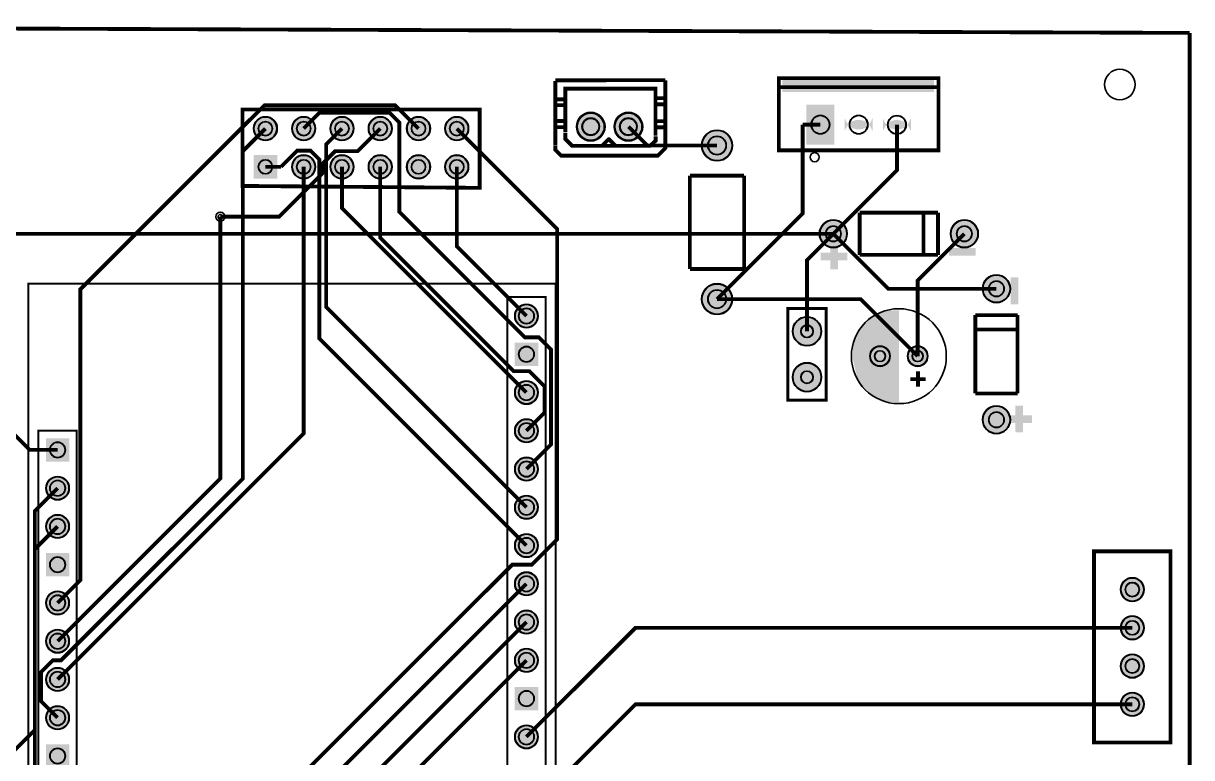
# Model space of a CAD drawing. Header units: millimetres. Extents: x 0 to 138, y 0 to 125.
# Drawn here: x 60.1 to 137.7, y 76.2 to 125 of the extents above; entities that cross this region are included whole.
import ezdxf

# ---------------------------------------------------------------- set-up
doc = ezdxf.new("R2010")
doc.units = ezdxf.units.MM
for name, color, linetype, true_color in [('BoardOutLine', 7, 'Continuous', 0xff00ff), ('BottomLayer', 7, 'Continuous', 0x0000ff), ('BottomSolderMaskLayer', 7, 'Continuous', 0xaa00ff), ('Document', 7, 'Continuous', 0xffffff), ('Hole', 7, 'Continuous', 0x222222), ('Inner1', 7, 'Continuous', 0x999966), ('Inner2', 7, 'Continuous', 0x008000), ('Multi-Layer', 7, 'Continuous', 0xc0c0c0), ('TopSilkLayer', 7, 'Continuous', 0xffcc00), ('TopSolderMaskLayer', 7, 'Continuous', 0x800080)]:
    doc.layers.add(name, color=color, linetype=linetype, true_color=true_color)

msp = doc.modelspace()

# ---------------------------------------------------------------- hatches: boundary and pattern name
at = {"layer": 'BottomSolderMaskLayer'}
for points in [[(112.10345153951948, 119.56758705378468), (113.95425164111975, 119.56758705378468), (113.95425164111975, 116.91678695218445), (112.10345153951948, 116.91678695218445)], [(75.41148082296154, 117.98323596647197, 1), (76.98628397256785, 117.98323596647197, 1)], [(77.9514859029719, 117.98323596647197, 1), (79.5262890525782, 117.98323596647197, 1)], [(80.49149098298203, 117.98323596647197, 1), (82.06629413258834, 117.98323596647197, 1)], [(83.03149606299216, 117.98323596647197, 1), (84.60629921259847, 117.98323596647197, 1)], [(85.5715011430023, 117.98323596647197, 1), (87.1463042926086, 117.98323596647197, 1)], [(88.11150622301243, 117.98323596647197, 1), (89.68630937261874, 117.98323596647197, 1)], [(96.83812547625095, 118.11023622047253, 1), (98.73972567945137, 118.11023622047253, 1)], [(99.33749047498097, 118.11023622047253, 1), (101.23909067818138, 118.11023622047253, 1)], [(116.49436118872242, 118.64987788437122, -0.7853981633974483), (114.64356108712221, 118.64987788437122), (114.64356108712221, 117.83424708387884, -0.7853981633974483), (116.49436118872242, 117.83424708387884)], [(119.03462026924055, 118.63997186455913, -0.7853981633974483), (117.18382016764033, 118.63997186455913), (117.18382016764033, 117.82434106406686, -0.7853981633974483), (119.03462026924055, 117.82434106406686)], [(105.14554229108461, 116.86029972059953, 1), (107.19634239268481, 116.86029972059953, 1)], [(75.41150706968074, 114.65582931165875), (75.41150706968074, 116.23063246126492), (76.98631021928713, 116.23063246126492), (76.98631021928713, 114.65582931165875)], [(77.9514859029719, 115.44323088646183, 1), (79.5262890525782, 115.44323088646183, 1)], [(80.49149098298203, 115.44323088646183, 1), (82.06629413258834, 115.44323088646183, 1)], [(83.03149606299216, 115.44323088646183, 1), (84.60629921259847, 115.44323088646183, 1)], [(85.5715011430023, 115.44323088646183, 1), (87.1463042926086, 115.44323088646183, 1)], [(88.11150622301243, 115.44323088646183, 1), (89.68630937261874, 115.44323088646183, 1)], [(112.96055372110735, 110.99822199644404, 1), (114.81135382270756, 110.99822199644404, 1)], [(121.66057912115824, 110.99822199644404, 1), (123.51137922275845, 110.99822199644404, 1)], [(123.78757937515869, 107.34721869443752, 1), (125.6383794767589, 107.34721869443752, 1)], [(105.14554229108461, 106.66014732029464, 1), (107.19634239268481, 106.66014732029464, 1)], [(92.74180848361704, 105.5372110744222, 1), (94.30060960121926, 105.5372110744222, 1)], [(111.17449834899672, 104.52120904241815, 1), (113.10541021082044, 104.52120904241815, 1)], [(92.74191350643105, 103.77660655321313), (94.30071462403339, 103.77660655321313), (94.30071462403339, 102.21780543561101), (92.74191350643105, 102.21780543561101)], [(116.31088392176778, 102.8702057404115, 1), (117.661684023368, 102.8702057404115, 1)], [(118.8102489204978, 102.8702057404115, 1), (120.16104902209801, 102.8702057404115, 1)], [(111.17449834899672, 101.47320294640599, 1), (113.10541021082044, 101.47320294640599, 1)], [(92.74180848361704, 100.45720091440194, 1), (94.30060960121926, 100.45720091440194, 1)], [(123.78757937515869, 98.64719329438662, 1), (125.6383794767589, 98.64719329438662, 1)], [(92.74180848361704, 97.91719583439169, 1), (94.30060960121926, 97.91719583439169, 1)], [(61.626851276306525, 97.42659385318768), (63.18565239390887, 97.42659385318768), (63.18565239390887, 95.86779273558557), (61.626851276306525, 95.86779273558557)], [(92.74180848361704, 95.37719075438156, 1), (94.30060960121926, 95.37719075438156, 1)], [(61.62674625349251, 94.10718821437649, 1), (63.18554737109474, 94.10718821437649, 1)], [(92.74180848361704, 92.83718567437143, 1), (94.30060960121926, 92.83718567437143, 1)], [(61.62674625349251, 91.56718313436636, 1), (63.18554737109474, 91.56718313436636, 1)], [(92.74180848361704, 90.2971805943613, 1), (94.30060960121926, 90.2971805943613, 1)], [(61.626851276306525, 89.80657861315728), (63.18565239390887, 89.80657861315728), (63.18565239390887, 88.24777749555506), (61.626851276306525, 88.24777749555506)], [(92.74180848361704, 87.75717551435105, 1), (94.30060960121926, 87.75717551435105, 1)], [(132.94259588519168, 87.37617475234958, 1), (134.51739903479796, 87.37617475234958, 1)], [(61.62674625349251, 86.48717297434598, 1), (63.18554737109474, 86.48717297434598, 1)], [(92.74180848361704, 85.21717043434091, 1), (94.30060960121926, 85.21717043434091, 1)], [(132.94259588519168, 84.83616967233945, 1), (134.51739903479796, 84.83616967233945, 1)], [(61.62674625349251, 83.94716789433585, 1), (63.18554737109474, 83.94716789433585, 1)], [(92.74180848361704, 82.67716535433078, 1), (94.30060960121926, 82.67716535433078, 1)], [(132.94259588519168, 82.2961645923292, 1), (134.51739903479796, 82.2961645923292, 1)], [(61.62674625349251, 81.40716281432572, 1), (63.18554737109474, 81.40716281432572, 1)], [(92.74191350643105, 80.91656083312171), (94.30071462403339, 80.91656083312171), (94.30071462403339, 79.35775971551948), (92.74191350643105, 79.35775971551948)], [(132.94259588519168, 79.75615951231907, 1), (134.51739903479796, 79.75615951231907, 1)], [(61.62674625349251, 78.86715773431547, 1), (63.18554737109474, 78.86715773431547, 1)], [(92.74180848361704, 77.5971551943104, 1), (94.30060960121926, 77.5971551943104, 1)], [(61.626851276306525, 77.1065532131064), (63.18565239390887, 77.1065532131064), (63.18565239390887, 75.54775209550428), (61.626851276306525, 75.54775209550428)]]:
    msp.add_hatch(color=256, dxfattribs=at).paths.add_polyline_path(points)
at = {"layer": 'Document'}
for points in [[(110.5089408178817, 121.24724409448822), (110.5089408178817, 120.40723901447802), (120.55892811785634, 120.40723901447802), (120.55892811785634, 121.24724409448822)], [(114.19080518161036, 110.40553721107449), (114.19080518161036, 108.6275336550674), (113.68280416560833, 108.6275336550674), (113.68280416560833, 110.40553721107449)], [(114.82110744221495, 109.23901447802905), (113.04310388620775, 109.23901447802905), (113.04310388620775, 109.74701549403107), (114.82110744221495, 109.74701549403107)], [(123.33830327660667, 109.54693929387872), (121.56029972059946, 109.54693929387872), (121.56029972059946, 110.05494030988075), (123.33830327660667, 110.05494030988075)], [(126.16428752857519, 108.09951739903477), (126.16428752857519, 106.32151384302767), (125.65628651257316, 106.32151384302767), (125.65628651257316, 108.09951739903477)], [(126.47221234442463, 99.58232156464317), (126.47221234442463, 97.80431800863607), (125.9642113284226, 97.80431800863607), (125.9642113284226, 99.58232156464317)], [(125.3056896113792, 98.95201930403857), (127.08369316738617, 98.95201930403857), (127.08369316738617, 98.44401828803655), (125.3056896113792, 98.44401828803655)]]:
    msp.add_hatch(color=256, dxfattribs=at).paths.add_polyline_path(points)
at = {"layer": 'Multi-Layer'}
for points in [[(112.12885445770894, 119.54218948437904), (113.92885445770912, 119.54218948437904), (113.92885445770912, 116.94218948437913), (112.12885445770894, 116.94218948437913)], [(75.43688087376164, 117.98323596647197, 1), (76.96088392176775, 117.98323596647197, 1)], [(77.976885953772, 117.98323596647197, 1), (79.5008890017781, 117.98323596647197, 1)], [(80.51689103378213, 117.98323596647197, 1), (82.04089408178824, 117.98323596647197, 1)], [(83.05689611379226, 117.98323596647197, 1), (84.58089916179837, 117.98323596647197, 1)], [(85.5969011938024, 117.98323596647197, 1), (87.1209042418085, 117.98323596647197, 1)], [(88.13690627381253, 117.98323596647197, 1), (89.66090932181864, 117.98323596647197, 1)], [(96.88892557785115, 118.11023622047253, 1), (98.68892557785117, 118.11023622047253, 1)], [(99.38829057658117, 118.11023622047253, 1), (101.18829057658118, 118.11023622047253, 1)], [(116.46896113792232, 118.64206248412506, -0.7853981633974483), (114.66896113792231, 118.64206248412506), (114.66896113792231, 117.842062484125, -0.7853981633974483), (116.46896113792232, 117.842062484125)], [(119.00922021844045, 118.63215646431297, -0.7853981633974483), (117.20922021844044, 118.63215646431297), (117.20922021844044, 117.83215646431302, -0.7853981633974483), (119.00922021844045, 117.83215646431302)], [(105.17094234188471, 116.86029972059953, 1), (107.17094234188471, 116.86029972059953, 1)], [(75.43690627381261, 114.6812293624588), (75.43690627381261, 116.20523241046487), (76.96090932181869, 116.20523241046487), (76.96090932181869, 114.6812293624588)], [(77.976885953772, 115.44323088646183, 1), (79.5008890017781, 115.44323088646183, 1)], [(80.51689103378213, 115.44323088646183, 1), (82.04089408178824, 115.44323088646183, 1)], [(83.05689611379226, 115.44323088646183, 1), (84.58089916179837, 115.44323088646183, 1)], [(85.5969011938024, 115.44323088646183, 1), (87.1209042418085, 115.44323088646183, 1)], [(88.13690627381253, 115.44323088646183, 1), (89.66090932181864, 115.44323088646183, 1)], [(112.98595377190745, 110.99822199644404, 1), (114.78595377190746, 110.99822199644404, 1)], [(121.68597917195834, 110.99822199644404, 1), (123.48597917195835, 110.99822199644404, 1)], [(123.81297942595879, 107.34721869443752, 1), (125.6129794259588, 107.34721869443752, 1)], [(105.17094234188471, 106.66014732029464, 1), (107.17094234188471, 106.66014732029464, 1)], [(92.76720853441714, 105.5372110744222, 1), (94.27520955041916, 105.5372110744222, 1)], [(111.19989839979682, 104.52120904241815, 1), (113.08001016002034, 104.52120904241815, 1)], [(92.7673101346204, 103.75120650241308), (94.27531115062243, 103.75120650241308), (94.27531115062243, 102.24320548641106), (92.7673101346204, 102.24320548641106)], [(116.33628397256788, 102.8702057404115, 1), (117.6362839725679, 102.8702057404115, 1)], [(118.8356489712979, 102.8702057404115, 1), (120.13564897129791, 102.8702057404115, 1)], [(111.19989839979682, 101.47320294640599, 1), (113.08001016002034, 101.47320294640599, 1)], [(92.76720853441714, 100.45720091440194, 1), (94.27520955041916, 100.45720091440194, 1)], [(123.81297942595879, 98.64719329438662, 1), (125.6129794259588, 98.64719329438662, 1)], [(92.76720853441714, 97.91719583439169, 1), (94.27520955041916, 97.91719583439169, 1)], [(61.65224790449588, 97.40119380238764), (63.16024892049791, 97.40119380238764), (63.16024892049791, 95.89319278638561), (61.65224790449588, 95.89319278638561)], [(92.76720853441714, 95.37719075438156, 1), (94.27520955041916, 95.37719075438156, 1)], [(61.652146304292614, 94.10718821437649, 1), (63.16014732029464, 94.10718821437649, 1)], [(92.76720853441714, 92.83718567437143, 1), (94.27520955041916, 92.83718567437143, 1)], [(61.652146304292614, 91.56718313436636, 1), (63.16014732029464, 91.56718313436636, 1)], [(92.76720853441714, 90.2971805943613, 1), (94.27520955041916, 90.2971805943613, 1)], [(61.65224790449588, 89.78117856235713), (63.16024892049791, 89.78117856235713), (63.16024892049791, 88.27317754635521), (61.65224790449588, 88.27317754635521)], [(92.76720853441714, 87.75717551435105, 1), (94.27520955041916, 87.75717551435105, 1)], [(132.96799593599178, 87.37617475234958, 1), (134.49199898399786, 87.37617475234958, 1)], [(61.652146304292614, 86.48717297434598, 1), (63.16014732029464, 86.48717297434598, 1)], [(92.76720853441714, 85.21717043434091, 1), (94.27520955041916, 85.21717043434091, 1)], [(132.96799593599178, 84.83616967233945, 1), (134.49199898399786, 84.83616967233945, 1)], [(61.652146304292614, 83.94716789433585, 1), (63.16014732029464, 83.94716789433585, 1)], [(92.76720853441714, 82.67716535433078, 1), (94.27520955041916, 82.67716535433078, 1)], [(132.96799593599178, 82.2961645923292, 1), (134.49199898399786, 82.2961645923292, 1)], [(61.652146304292614, 81.40716281432572, 1), (63.16014732029464, 81.40716281432572, 1)], [(92.7673101346204, 80.89116078232155), (94.27531115062243, 80.89116078232155), (94.27531115062243, 79.38315976631964), (92.7673101346204, 79.38315976631964)], [(132.96799593599178, 79.75615951231907, 1), (134.49199898399786, 79.75615951231907, 1)], [(61.652146304292614, 78.86715773431547, 1), (63.16014732029464, 78.86715773431547, 1)], [(92.76720853441714, 77.5971551943104, 1), (94.27520955041916, 77.5971551943104, 1)], [(61.65224790449588, 77.08115316230635), (63.16024892049791, 77.08115316230635), (63.16024892049791, 75.57315214630432), (61.65224790449588, 75.57315214630432)]]:
    msp.add_hatch(color=256, dxfattribs=at).paths.add_polyline_path(points)
at = {"layer": 'TopSilkLayer'}
msp.add_hatch(color=256, dxfattribs=at).paths.add_polyline_path([(118.23599187198374, 99.82219964439935), (118.23599187198374, 105.91821183642378), (117.21998983997969, 105.91821183642378), (116.20398780797564, 105.41021082042164), (115.69598679197361, 104.6482092964186), (115.18798577597158, 103.63220726441455), (115.18798577597158, 102.6162052324105), (115.44198628397271, 101.60020320040644), (115.69598679197361, 100.8382016764034), (116.71198882397766, 100.07620015240036), (117.21998983997969, 99.82219964439935)])
at = {"layer": 'TopSolderMaskLayer'}
for points in [[(112.10345153951948, 119.56758705378468), (113.95425164111975, 119.56758705378468), (113.95425164111975, 116.91678695218445), (112.10345153951948, 116.91678695218445)], [(75.41148082296154, 117.98323596647197, 1), (76.98628397256785, 117.98323596647197, 1)], [(77.9514859029719, 117.98323596647197, 1), (79.5262890525782, 117.98323596647197, 1)], [(80.49149098298203, 117.98323596647197, 1), (82.06629413258834, 117.98323596647197, 1)], [(83.03149606299216, 117.98323596647197, 1), (84.60629921259847, 117.98323596647197, 1)], [(85.5715011430023, 117.98323596647197, 1), (87.1463042926086, 117.98323596647197, 1)], [(88.11150622301243, 117.98323596647197, 1), (89.68630937261874, 117.98323596647197, 1)], [(96.83812547625095, 118.11023622047253, 1), (98.73972567945137, 118.11023622047253, 1)], [(99.33749047498097, 118.11023622047253, 1), (101.23909067818138, 118.11023622047253, 1)], [(116.49436118872242, 118.64987788437122, -0.7853981633974483), (114.64356108712221, 118.64987788437122), (114.64356108712221, 117.83424708387884, -0.7853981633974483), (116.49436118872242, 117.83424708387884)], [(119.03462026924055, 118.63997186455913, -0.7853981633974483), (117.18382016764033, 118.63997186455913), (117.18382016764033, 117.82434106406686, -0.7853981633974483), (119.03462026924055, 117.82434106406686)], [(105.14554229108461, 116.86029972059953, 1), (107.19634239268481, 116.86029972059953, 1)], [(75.41150706968074, 114.65582931165875), (75.41150706968074, 116.23063246126492), (76.98631021928713, 116.23063246126492), (76.98631021928713, 114.65582931165875)], [(77.9514859029719, 115.44323088646183, 1), (79.5262890525782, 115.44323088646183, 1)], [(80.49149098298203, 115.44323088646183, 1), (82.06629413258834, 115.44323088646183, 1)], [(83.03149606299216, 115.44323088646183, 1), (84.60629921259847, 115.44323088646183, 1)], [(85.5715011430023, 115.44323088646183, 1), (87.1463042926086, 115.44323088646183, 1)], [(88.11150622301243, 115.44323088646183, 1), (89.68630937261874, 115.44323088646183, 1)], [(112.96055372110735, 110.99822199644404, 1), (114.81135382270756, 110.99822199644404, 1)], [(121.66057912115824, 110.99822199644404, 1), (123.51137922275845, 110.99822199644404, 1)], [(123.78757937515869, 107.34721869443752, 1), (125.6383794767589, 107.34721869443752, 1)], [(105.14554229108461, 106.66014732029464, 1), (107.19634239268481, 106.66014732029464, 1)], [(92.74180848361704, 105.5372110744222, 1), (94.30060960121926, 105.5372110744222, 1)], [(111.17449834899672, 104.52120904241815, 1), (113.10541021082044, 104.52120904241815, 1)], [(92.74191350643105, 103.77660655321313), (94.30071462403339, 103.77660655321313), (94.30071462403339, 102.21780543561101), (92.74191350643105, 102.21780543561101)], [(116.31088392176778, 102.8702057404115, 1), (117.661684023368, 102.8702057404115, 1)], [(118.8102489204978, 102.8702057404115, 1), (120.16104902209801, 102.8702057404115, 1)], [(111.17449834899672, 101.47320294640599, 1), (113.10541021082044, 101.47320294640599, 1)], [(92.74180848361704, 100.45720091440194, 1), (94.30060960121926, 100.45720091440194, 1)], [(123.78757937515869, 98.64719329438662, 1), (125.6383794767589, 98.64719329438662, 1)], [(92.74180848361704, 97.91719583439169, 1), (94.30060960121926, 97.91719583439169, 1)], [(61.626851276306525, 97.42659385318768), (63.18565239390887, 97.42659385318768), (63.18565239390887, 95.86779273558557), (61.626851276306525, 95.86779273558557)], [(92.74180848361704, 95.37719075438156, 1), (94.30060960121926, 95.37719075438156, 1)], [(61.62674625349251, 94.10718821437649, 1), (63.18554737109474, 94.10718821437649, 1)], [(92.74180848361704, 92.83718567437143, 1), (94.30060960121926, 92.83718567437143, 1)], [(61.62674625349251, 91.56718313436636, 1), (63.18554737109474, 91.56718313436636, 1)], [(92.74180848361704, 90.2971805943613, 1), (94.30060960121926, 90.2971805943613, 1)], [(61.626851276306525, 89.80657861315728), (63.18565239390887, 89.80657861315728), (63.18565239390887, 88.24777749555506), (61.626851276306525, 88.24777749555506)], [(92.74180848361704, 87.75717551435105, 1), (94.30060960121926, 87.75717551435105, 1)], [(132.94259588519168, 87.37617475234958, 1), (134.51739903479796, 87.37617475234958, 1)], [(61.62674625349251, 86.48717297434598, 1), (63.18554737109474, 86.48717297434598, 1)], [(92.74180848361704, 85.21717043434091, 1), (94.30060960121926, 85.21717043434091, 1)], [(132.94259588519168, 84.83616967233945, 1), (134.51739903479796, 84.83616967233945, 1)], [(61.62674625349251, 83.94716789433585, 1), (63.18554737109474, 83.94716789433585, 1)], [(92.74180848361704, 82.67716535433078, 1), (94.30060960121926, 82.67716535433078, 1)], [(132.94259588519168, 82.2961645923292, 1), (134.51739903479796, 82.2961645923292, 1)], [(61.62674625349251, 81.40716281432572, 1), (63.18554737109474, 81.40716281432572, 1)], [(92.74191350643105, 80.91656083312171), (94.30071462403339, 80.91656083312171), (94.30071462403339, 79.35775971551948), (92.74191350643105, 79.35775971551948)], [(132.94259588519168, 79.75615951231907, 1), (134.51739903479796, 79.75615951231907, 1)], [(61.62674625349251, 78.86715773431547, 1), (63.18554737109474, 78.86715773431547, 1)], [(92.74180848361704, 77.5971551943104, 1), (94.30060960121926, 77.5971551943104, 1)], [(61.626851276306525, 77.1065532131064), (63.18565239390887, 77.1065532131064), (63.18565239390887, 75.54775209550428), (61.626851276306525, 75.54775209550428)]]:
    msp.add_hatch(color=256, dxfattribs=at).paths.add_polyline_path(points)

# ---------------------------------------------------------------- linework, layer by layer
at = {"layer": 'BoardOutLine', "const_width": 0.25400050800101603}
for points in [[(137.54003048006098, 124.33324866649741), (137.54003048006098, -0.25400050800101326), (0.1257556515113265, -0.25400050800101326), (0.1257556515113265, 124.84124968249944)], [(0.1257556515113265, 124.84124968249944), (137.54003048006098, 124.33324866649741)]]:
    msp.add_lwpolyline(points, dxfattribs=at)
at = {"layer": 'BottomLayer', "const_width": 0.25400050800101603}
for points in [[(86.3589281178563, 117.98323596647197), (84.816129032258, 119.52603505207014), (76.13083566167143, 119.52603505207014), (63.91137922275834, 107.30657861315728), (63.91137922275834, 87.99237998475996), (62.40617221234447, 86.48717297434598)], [(93.521234442469, 95.37719075438156), (95.15267970535956, 97.00863601727201), (95.15267970535956, 103.31242062484125), (94.34165608331227, 104.12344424688865), (93.41099822199658, 104.12344424688865), (85.08892557785111, 112.44551689103378), (85.08892557785111, 118.38938277876571), (84.4363982727964, 119.0419100838202), (79.79758699517402, 119.0419100838202), (78.7389128778259, 117.98323596647197)], [(62.40617221234447, 78.86715773431547), (61.30914401828795, 79.96418592837188), (61.30914401828795, 81.89382778765571), (62.09248158496325, 82.67716535433078), (62.63274066548138, 82.67716535433078), (74.70182880365769, 94.7462534925071), (74.70182880365769, 116.486156972314), (76.19890779781554, 117.98323596647197)], [(88.89893319786643, 117.98323596647197), (95.56060452120914, 111.32156464312936), (95.56060452120914, 90.70231140462283), (93.88547117094231, 89.02717805435611), (92.58244856489705, 89.02717805435611), (70.30457200914407, 66.74930149860302)], [(93.521234442469, 92.83718567437143), (80.23624587249174, 106.12217424434846), (80.23624587249174, 116.94056388112779), (81.27891795783603, 117.98323596647197)], [(111.8496570993143, 118.24231648463297), (111.8496570993143, 112.33883667767338), (106.17096774193556, 106.66014732029464)], [(113.02898145796303, 118.24231648463297), (111.8496570993143, 118.24231648463297)], [(118.10924561849129, 118.232156464313), (118.10924561849129, 115.22148844297692), (113.8859791719583, 110.99822199644404)], [(77.24005588011187, 115.44323088646183), (78.3124460248921, 116.51562103124218), (79.18849377698757, 116.51562103124218), (79.78158496316996, 115.92252984505978), (79.78158496316996, 104.03683007366021), (93.521234442469, 90.2971805943613)], [(62.40617221234447, 81.40716281432572), (78.7389128778259, 97.73990347980703), (78.7389128778259, 115.44323088646183)], [(76.19890779781554, 115.44323088646183), (77.24005588011187, 115.44323088646183)], [(93.521234442469, 100.45720091440194), (81.27891795783603, 112.69951739903479), (81.27891795783603, 115.44323088646183)], [(93.521234442469, 97.91719583439169), (94.72570485140955, 99.12166624333258), (94.72570485140955, 100.86563373126751), (93.7196088392177, 101.87172974345958), (92.68354076708147, 101.87172974345958), (83.81892303784616, 110.736347472695), (83.81892303784616, 115.44323088646183)], [(93.521234442469, 105.5372110744222), (88.89893319786643, 110.15951231902466), (88.89893319786643, 115.44323088646183)], [(73.20500381000761, 112.1300482600966), (73.20500381000761, 94.74599949199899), (62.40617221234447, 83.94716789433585)], [(113.8859791719583, 110.99822199644404), (112.13997967995942, 109.25222250444517), (112.13997967995942, 104.52120904241815)], [(122.58600457200919, 110.99822199644404), (119.48567437134875, 107.89789179578361), (119.48567437134875, 102.8702057404115)], [(54.862865125730195, 72.00914401828811), (60.9012192024386, 78.04749809499629), (60.9012192024386, 92.60223520447039), (62.40617221234447, 94.10718821437649)], [(93.521234442469, 85.21717043434091), (72.67033274066557, 64.36626873253749)]]:
    msp.add_lwpolyline(points, dxfattribs=at)
at = {"layer": 'BottomSolderMaskLayer'}
for points in [[(93.00460182008463, 105.53707979590467), (93.00460182008463, 105.53734235293973)], [(94.0380263103798, 105.53707979590467), (94.0380263103798, 105.53734235293973)], [(111.72917247650233, 104.51860040710085), (111.72917247650233, 104.52381767773545)], [(112.55078825602138, 104.51860040710085), (112.55078825602138, 104.52381767773545)], [(93.52144534374975, 103.51391823955966), (93.52118278671469, 103.51391823955966)], [(93.52144534374975, 102.48049374926448), (93.52118278671469, 102.48049374926448)], [(111.72917247650233, 101.47059431108869), (111.72917247650233, 101.47581158172318)], [(112.55078825602138, 101.47059431108869), (112.55078825602138, 101.47581158172318)], [(93.00460182008463, 100.4570696358843), (93.00460182008463, 100.45733219291947)], [(94.0380263103798, 100.4570696358843), (94.0380263103798, 100.45733219291947)], [(93.00460182008463, 97.91706455587416), (93.00460182008463, 97.91732711290933)], [(94.0380263103798, 97.91706455587416), (94.0380263103798, 97.91732711290933)], [(93.00460182008463, 95.37705947586403), (93.00460182008463, 95.37732203289909)], [(94.0380263103798, 95.37705947586403), (94.0380263103798, 95.37732203289909)], [(93.00460182008463, 92.83705439585378), (93.00460182008463, 92.83731695288895)], [(94.0380263103798, 92.83705439585378), (94.0380263103798, 92.83731695288895)], [(93.00460182008463, 90.29704931584365), (93.00460182008463, 90.29731187287882)], [(94.0380263103798, 90.29704931584365), (94.0380263103798, 90.29731187287882)], [(93.00460182008463, 87.75704423583352), (93.00460182008463, 87.75730679286869)], [(94.0380263103798, 87.75704423583352), (94.0380263103798, 87.75730679286869)], [(93.00460182008463, 85.21703915582339), (93.00460182008463, 85.21730171285844)], [(94.0380263103798, 85.21703915582339), (94.0380263103798, 85.21730171285844)], [(93.00460182008463, 82.67703407581314), (93.00460182008463, 82.67729663284831)], [(94.0380263103798, 82.67703407581314), (94.0380263103798, 82.67729663284831)], [(93.52144534374975, 80.65387251946824), (93.52118278671469, 80.65387251946824)], [(93.52144534374975, 79.62044802917306), (93.52118278671469, 79.62044802917306)], [(93.00460182008463, 77.59702391579287), (93.00460182008463, 77.59728647282805)], [(94.0380263103798, 77.59702391579287), (94.0380263103798, 77.59728647282805)]]:
    msp.add_lwpolyline(points, close=True, dxfattribs=at)
for centre, radius in [((76.19888239776469, 117.98323596647197), 0.7874015748031498), ((78.73888747777505, 117.98323596647197), 0.7874015748031498), ((81.27889255778518, 117.98323596647197), 0.7874015748031498), ((83.81889763779532, 117.98323596647197), 0.7874015748031498), ((86.35890271780545, 117.98323596647197), 0.7874015748031498), ((88.89890779781558, 117.98323596647197), 0.7874015748031498), ((97.78892557785116, 118.11023622047253), 0.9508001016002032), ((97.788950977902, 118.11023622047253), 0.5810579234061695), ((100.28829057658118, 118.11023622047253), 0.9508001016002032), ((100.28831597663202, 118.11023622047253), 0.5810579234061695), ((113.02885445770903, 118.24218948437897), 0.6169333672000678), ((115.56885953771916, 118.24218948437897), 0.6169333672000678), ((118.1088646177293, 118.23218186436384), 0.6169333672000678), ((76.19890779781554, 117.98323596647197), 0.47244094488188987), ((78.7389128778259, 117.98323596647197), 0.47244094488188987), ((81.27891795783603, 117.98323596647197), 0.47244094488188987), ((83.81892303784616, 117.98323596647197), 0.47244094488188987), ((86.3589281178563, 117.98323596647197), 0.47244094488188987), ((88.89893319786643, 117.98323596647197), 0.47244094488188987), ((106.17094234188471, 116.86029972059953), 1.0254000508001015), ((106.17096774193556, 116.86022352044711), 0.6151879400532996), ((76.19890779781554, 115.44323088646183), 0.47244094488188987), ((78.73888747777505, 115.44323088646183), 0.7874015748031498), ((78.7389128778259, 115.44323088646183), 0.47244094488188987), ((81.27889255778518, 115.44323088646183), 0.7874015748031498), ((81.27891795783603, 115.44323088646183), 0.47244094488188987), ((83.81889763779532, 115.44323088646183), 0.7874015748031498), ((83.81892303784616, 115.44323088646183), 0.47244094488188987), ((86.35890271780545, 115.44323088646183), 0.7874015748031498), ((86.3589281178563, 115.44323088646183), 0.47244094488188987), ((88.89890779781558, 115.44323088646183), 0.7874015748031498), ((88.89893319786643, 115.44323088646183), 0.47244094488188987), ((113.88595377190745, 110.99822199644404), 0.9254000508001016), ((122.58597917195834, 110.99822199644404), 0.9254000508001016), ((113.88592837185683, 110.99822199644404), 0.5141111393333897), ((122.58605537211065, 110.99822199644404), 0.5141111393333897), ((124.71297942595879, 107.34721869443752), 0.9254000508001016), ((124.71300482600964, 107.34726949453909), 0.5141111393333897), ((106.17094234188471, 106.66014732029464), 1.0254000508001015), ((106.17096774193556, 106.66022352044706), 0.6151879400532996), ((93.52120904241815, 105.5372110744222), 0.7794005588011177), ((112.13995427990858, 104.52120904241815), 0.9654559309118621), ((116.98628397256789, 102.8702057404115), 0.6754000508001017), ((116.98630937261873, 102.8702057404115), 0.36369014673513217), ((119.4856489712979, 102.8702057404115), 0.6754000508001017), ((119.48567437134875, 102.8702057404115), 0.36369014673513217), ((112.13995427990858, 101.47320294640599), 0.9654559309118621), ((93.52120904241815, 100.45720091440194), 0.7794005588011177), ((124.71297942595879, 98.64719329438662), 0.9254000508001016), ((93.52120904241815, 97.91719583439169), 0.7794005588011177), ((124.71300482600964, 98.64714249428505), 0.5141111393333897), ((62.40624841249678, 96.64719329438662), 0.5167122451475827), ((93.52120904241815, 95.37719075438156), 0.7794005588011177), ((62.40614681229363, 94.10718821437649), 0.7794005588011177), ((62.40624841249678, 94.10718821437649), 0.5167122451475827), ((93.52120904241815, 92.83718567437143), 0.7794005588011177), ((62.40614681229363, 91.56718313436636), 0.7794005588011177), ((62.40624841249678, 91.56718313436636), 0.5167122451475827), ((93.52120904241815, 90.2971805943613), 0.7794005588011177), ((62.40624841249678, 89.02717805435611), 0.5167122451475827), ((93.52120904241815, 87.75717551435105), 0.7794005588011177), ((133.72999745999482, 87.37617475234958), 0.7874015748031498), ((133.73002286004566, 87.37614935229874), 0.47244094488188987), ((62.40614681229363, 86.48717297434598), 0.7794005588011177), ((62.40624841249678, 86.48717297434598), 0.5167122451475827), ((93.52120904241815, 85.21717043434091), 0.7794005588011177), ((133.72999745999482, 84.83616967233945), 0.7874015748031498), ((133.73002286004566, 84.83616967233945), 0.47244094488188987), ((62.40614681229363, 83.94716789433585), 0.7794005588011177), ((62.40624841249678, 83.94716789433585), 0.5167122451475827), ((93.52120904241815, 82.67716535433078), 0.7794005588011177), ((133.72999745999482, 82.2961645923292), 0.7874015748031498), ((62.40614681229363, 81.40716281432572), 0.7794005588011177), ((133.73002286004566, 82.2961645923292), 0.47244094488188987), ((62.40624841249678, 81.40716281432572), 0.5167122451475827), ((133.72999745999482, 79.75615951231907), 0.7874015748031498), ((133.73002286004566, 79.75615951231907), 0.47244094488188987), ((62.40614681229363, 78.86715773431547), 0.7794005588011177), ((62.40624841249678, 78.86715773431547), 0.5167122451475827), ((93.52120904241815, 77.5971551943104), 0.7794005588011177), ((62.40624841249678, 76.32715265430534), 0.5167122451475827)]:
    msp.add_circle(centre, radius, dxfattribs=at)
for centre, radius, start, end in [((93.52131406523222, 105.53734235293973), 0.5167122451475827, 360, 540), ((93.52131406523222, 105.53707979590467), 0.5167122451475827, 540, 360), ((112.13998036626185, 104.52381767773545), 0.41080788975952454, 360, 540), ((112.13998036626185, 104.51860040710085), 0.41080788975952454, 540, 360), ((93.52118278671469, 102.99720599441207), 0.5167122451475827, 90, 270), ((93.52144534374975, 102.99720599441207), 0.5167122451475827, 270, 90), ((112.13998036626185, 101.47581158172318), 0.41080788975952454, 360, 540), ((93.52131406523222, 100.45733219291947), 0.5167122451475827, 360, 540), ((112.13998036626185, 101.47059431108869), 0.41080788975952454, 540, 360), ((93.52131406523222, 100.4570696358843), 0.5167122451475827, 540, 360), ((93.52131406523222, 97.91732711290933), 0.5167122451475827, 360, 540), ((93.52131406523222, 97.91706455587416), 0.5167122451475827, 540, 360), ((93.52131406523222, 95.37732203289909), 0.5167122451475827, 360, 540), ((93.52131406523222, 95.37705947586403), 0.5167122451475827, 540, 360), ((93.52131406523222, 92.83731695288895), 0.5167122451475827, 360, 540), ((93.52131406523222, 92.83705439585378), 0.5167122451475827, 540, 360), ((93.52131406523222, 90.29731187287882), 0.5167122451475827, 360, 540), ((93.52131406523222, 90.29704931584365), 0.5167122451475827, 540, 360), ((93.52131406523222, 87.75730679286869), 0.5167122451475827, 360, 540), ((93.52131406523222, 87.75704423583352), 0.5167122451475827, 540, 360), ((93.52131406523222, 85.21730171285844), 0.5167122451475827, 360, 540), ((93.52131406523222, 85.21703915582339), 0.5167122451475827, 540, 360), ((93.52131406523222, 82.67729663284831), 0.5167122451475827, 360, 540), ((93.52131406523222, 82.67703407581314), 0.5167122451475827, 540, 360), ((93.52118278671469, 80.13716027432065), 0.5167122451475827, 90, 270), ((93.52144534374975, 80.13716027432065), 0.5167122451475827, 270, 90), ((93.52131406523222, 77.59728647282805), 0.5167122451475827, 360, 540), ((93.52131406523222, 77.59702391579287), 0.5167122451475827, 540, 360)]:
    msp.add_arc(centre, radius, start, end, dxfattribs=at)
at = {"layer": 'Document'}
msp.add_circle((112.6479552959106, 116.0830581661163), 0.29997459994919995, dxfattribs=at)
at = {"layer": 'Hole'}
msp.add_circle((73.20500381000761, 112.1300482600966), 0.15250190500381003, dxfattribs=at)
at = {"layer": 'Inner1', "const_width": 0.25400050800101603}
for points in [[(83.81892303784616, 117.98323596647197), (82.32184404368809, 116.486156972314), (80.8306070612141, 116.486156972314), (80.00891541783085, 115.66446532893076), (80.00891541783085, 115.03225806451621), (77.10670561341112, 112.1300482600966), (73.20500381000761, 112.1300482600966)], [(106.17096774193556, 116.86029972059953), (101.5382524765048, 116.86029972059953), (100.28831597663202, 118.11023622047253)], [(55.878867157734476, 111.52628905257825), (56.40693421386845, 110.99822199644404), (113.8859791719583, 110.99822199644404)], [(124.71300482600964, 107.34721869443752), (117.53698247396483, 107.34721869443752), (113.8859791719583, 110.99822199644404)], [(106.17096774193556, 106.66014732029464), (115.69573279146562, 106.66014732029464), (119.48567437134875, 102.8702057404115)], [(57.7104648209297, 99.49479298958602), (60.55781051562121, 96.64719329438662), (62.40617221234447, 96.64719329438662)], [(10.34419608839221, 42.773431546863094), (9.506248412496916, 42.773431546863094), (8.754660909321728, 43.52501905003817), (8.754660909321728, 50.47294894589788), (16.445796291592615, 58.16408432816877), (37.96217932435866, 58.16408432816877), (52.957099314198786, 73.15900431800867), (58.707162814325784, 73.15900431800867), (60.74932689865386, 75.20116840233686), (80.96522733045481, 75.20116840233686), (93.521234442469, 87.75717551435105)], [(133.73002286004566, 84.83616967233945), (100.76024892049804, 84.83616967233945), (93.521234442469, 77.5971551943104)], [(10.34419608839221, 47.85344170688347), (9.506248412496916, 47.85344170688347), (9.22506985013979, 48.1346202692406), (9.22506985013979, 50.321310642621256), (14.368834137668273, 55.465074930149854), (39.74500889001774, 55.465074930149854), (52.415570231140464, 68.13563627127257), (56.22379984759982, 68.13563627127257), (60.605308610617385, 72.51714503429014), (83.36121412242846, 72.51714503429014), (93.521234442469, 82.67716535433078)], [(133.73002286004566, 79.75615951231907), (100.76024892049804, 79.75615951231907), (93.521234442469, 72.51714503429014)]]:
    msp.add_lwpolyline(points, dxfattribs=at)
at = {"layer": 'Inner2', "const_width": 0.25400050800101603}
msp.add_lwpolyline([(54.862865125730195, 69.46913893827798), (60.9012192024386, 75.50749301498615), (60.9012192024386, 90.06223012446026), (62.40617221234447, 91.56718313436636)], dxfattribs=at)
at = {"layer": 'Multi-Layer'}
for points in [[(93.0214376428753, 105.5370840741682), (93.0214376428753, 105.5373380746762)], [(94.0211836423673, 105.5370840741682), (94.0211836423673, 105.5373380746762)], [(111.73997967995942, 104.5186690373381), (111.73997967995942, 104.5237490474982)], [(112.53997967995943, 104.5186690373381), (112.53997967995943, 104.5237490474982)], [(93.5214376428753, 103.49707899415807), (93.5211836423673, 103.49707899415807)], [(93.5214376428753, 102.49733299466607), (93.5211836423673, 102.49733299466607)], [(111.73997967995942, 101.47066294132583), (111.73997967995942, 101.47574295148604)], [(112.53997967995943, 101.47066294132583), (112.53997967995943, 101.47574295148604)], [(93.0214376428753, 100.45707391414783), (93.0214376428753, 100.45732791465593)], [(94.0211836423673, 100.45707391414783), (94.0211836423673, 100.45732791465593)], [(93.0214376428753, 97.9170688341377), (93.0214376428753, 97.9173228346458)], [(94.0211836423673, 97.9170688341377), (94.0211836423673, 97.9173228346458)], [(93.0214376428753, 95.37706375412756), (93.0214376428753, 95.37731775463556)], [(94.0211836423673, 95.37706375412756), (94.0211836423673, 95.37731775463556)], [(93.0214376428753, 92.83705867411743), (93.0214376428753, 92.83731267462542)], [(94.0211836423673, 92.83705867411743), (94.0211836423673, 92.83731267462542)], [(93.0214376428753, 90.29705359410718), (93.0214376428753, 90.29730759461529)], [(94.0211836423673, 90.29705359410718), (94.0211836423673, 90.29730759461529)], [(93.0214376428753, 87.75704851409705), (93.0214376428753, 87.75730251460516)], [(94.0211836423673, 87.75704851409705), (94.0211836423673, 87.75730251460516)], [(93.0214376428753, 85.21704343408692), (93.0214376428753, 85.21729743459491)], [(94.0211836423673, 85.21704343408692), (94.0211836423673, 85.21729743459491)], [(93.0214376428753, 82.67703835407679), (93.0214376428753, 82.67729235458478)], [(94.0211836423673, 82.67703835407679), (94.0211836423673, 82.67729235458478)], [(93.5214376428753, 80.63703327406665), (93.5211836423673, 80.63703327406665)], [(93.5214376428753, 79.63728727457465), (93.5211836423673, 79.63728727457465)], [(93.0214376428753, 77.5970281940564), (93.0214376428753, 77.59728219456451)], [(94.0211836423673, 77.5970281940564), (94.0211836423673, 77.59728219456451)]]:
    msp.add_lwpolyline(points, close=True, dxfattribs=at)
for centre, radius in [((132.90576581153164, 120.90424180848368), 1.0160020320040641), ((76.19888239776469, 117.98323596647197), 0.7620015240030481), ((78.73888747777505, 117.98323596647197), 0.7620015240030481), ((81.27889255778518, 117.98323596647197), 0.7620015240030481), ((83.81889763779532, 117.98323596647197), 0.7620015240030481), ((86.35890271780545, 117.98323596647197), 0.7620015240030481), ((88.89890779781558, 117.98323596647197), 0.7620015240030481), ((97.78892557785116, 118.11023622047253), 0.9000000000000001), ((97.788950977902, 118.11023622047253), 0.5500127000254001), ((100.28829057658118, 118.11023622047253), 0.9000000000000001), ((100.28831597663202, 118.11023622047253), 0.5500127000254001), ((113.02885445770903, 118.24218948437897), 0.6000000000000001), ((115.56885953771916, 118.24218948437897), 0.6000000000000001), ((118.1088646177293, 118.23218186436384), 0.6000000000000001), ((76.19890779781554, 117.98323596647197), 0.45720091440182886), ((78.7389128778259, 117.98323596647197), 0.45720091440182886), ((81.27891795783603, 117.98323596647197), 0.45720091440182886), ((83.81892303784616, 117.98323596647197), 0.45720091440182886), ((86.3589281178563, 117.98323596647197), 0.45720091440182886), ((88.89893319786643, 117.98323596647197), 0.45720091440182886), ((106.17094234188471, 116.86029972059953), 1), ((106.17096774193556, 116.86022352044711), 0.5999491998983999), ((76.19890779781554, 115.44323088646183), 0.45720091440182886), ((78.73888747777505, 115.44323088646183), 0.7620015240030481), ((78.7389128778259, 115.44323088646183), 0.45720091440182886), ((81.27889255778518, 115.44323088646183), 0.7620015240030481), ((81.27891795783603, 115.44323088646183), 0.45720091440182886), ((83.81889763779532, 115.44323088646183), 0.7620015240030481), ((83.81892303784616, 115.44323088646183), 0.45720091440182886), ((86.35890271780545, 115.44323088646183), 0.7620015240030481), ((86.3589281178563, 115.44323088646183), 0.45720091440182886), ((88.89890779781558, 115.44323088646183), 0.7620015240030481), ((88.89893319786643, 115.44323088646183), 0.45720091440182886), ((73.20500381000761, 112.1300482600966), 0.30500381000762006), ((113.88595377190745, 110.99822199644404), 0.9000000000000001), ((122.58597917195834, 110.99822199644404), 0.9000000000000001), ((113.88592837185683, 110.99822199644404), 0.5), ((122.58605537211065, 110.99822199644404), 0.5), ((124.71297942595879, 107.34721869443752), 0.9000000000000001), ((124.71300482600964, 107.34726949453909), 0.5), ((106.17094234188471, 106.66014732029464), 1), ((106.17096774193556, 106.66022352044706), 0.5999491998983999), ((93.52120904241815, 105.5372110744222), 0.7540005080010161), ((112.13995427990858, 104.52120904241815), 0.9400558801117603), ((116.98628397256789, 102.8702057404115), 0.6500000000000001), ((116.98630937261873, 102.8702057404115), 0.3500127000254001), ((119.4856489712979, 102.8702057404115), 0.6500000000000001), ((119.48567437134875, 102.8702057404115), 0.3500127000254001), ((112.13995427990858, 101.47320294640599), 0.9400558801117603), ((93.52120904241815, 100.45720091440194), 0.7540005080010161), ((124.71297942595879, 98.64719329438662), 0.9000000000000001), ((93.52120904241815, 97.91719583439169), 0.7540005080010161), ((124.71300482600964, 98.64714249428505), 0.5), ((62.40624841249678, 96.64719329438662), 0.4998729997459995), ((93.52120904241815, 95.37719075438156), 0.7540005080010161), ((62.40614681229363, 94.10718821437649), 0.7540005080010161), ((62.40624841249678, 94.10718821437649), 0.4998729997459995), ((93.52120904241815, 92.83718567437143), 0.7540005080010161), ((62.40614681229363, 91.56718313436636), 0.7540005080010161), ((62.40624841249678, 91.56718313436636), 0.4998729997459995), ((93.52120904241815, 90.2971805943613), 0.7540005080010161), ((62.40624841249678, 89.02717805435611), 0.4998729997459995), ((93.52120904241815, 87.75717551435105), 0.7540005080010161), ((133.72999745999482, 87.37617475234958), 0.7620015240030481), ((133.73002286004566, 87.37614935229874), 0.45720091440182886), ((62.40614681229363, 86.48717297434598), 0.7540005080010161), ((62.40624841249678, 86.48717297434598), 0.4998729997459995), ((93.52120904241815, 85.21717043434091), 0.7540005080010161), ((133.72999745999482, 84.83616967233945), 0.7620015240030481), ((133.73002286004566, 84.83616967233945), 0.45720091440182886), ((62.40614681229363, 83.94716789433585), 0.7540005080010161), ((62.40624841249678, 83.94716789433585), 0.4998729997459995), ((93.52120904241815, 82.67716535433078), 0.7540005080010161), ((133.72999745999482, 82.2961645923292), 0.7620015240030481), ((133.73002286004566, 82.2961645923292), 0.45720091440182886), ((62.40614681229363, 81.40716281432572), 0.7540005080010161), ((62.40624841249678, 81.40716281432572), 0.4998729997459995), ((133.72999745999482, 79.75615951231907), 0.7620015240030481), ((133.73002286004566, 79.75615951231907), 0.45720091440182886), ((62.40614681229363, 78.86715773431547), 0.7540005080010161), ((62.40624841249678, 78.86715773431547), 0.4998729997459995), ((93.52120904241815, 77.5971551943104), 0.7540005080010161), ((62.40624841249678, 76.32715265430534), 0.4998729997459995)]:
    msp.add_circle(centre, radius, dxfattribs=at)
for centre, radius, start, end in [((93.5213106426213, 105.5373380746762), 0.4998729997459995, 360, 540), ((93.5213106426213, 105.5370840741682), 0.4998729997459995, 540, 360), ((112.13997967995942, 104.5237490474982), 0.4, 360, 540), ((112.13997967995942, 104.5186690373381), 0.4, 540, 360), ((93.5211836423673, 102.99720599441207), 0.4998729997459995, 90, 270), ((93.5214376428753, 102.99720599441207), 0.4998729997459995, 270, 90), ((112.13997967995942, 101.47574295148604), 0.4, 360, 540), ((93.5213106426213, 100.45732791465593), 0.4998729997459995, 360, 540), ((112.13997967995942, 101.47066294132583), 0.4, 540, 360), ((93.5213106426213, 100.45707391414783), 0.4998729997459995, 540, 360), ((93.5213106426213, 97.9173228346458), 0.4998729997459995, 360, 540), ((93.5213106426213, 97.9170688341377), 0.4998729997459995, 540, 360), ((93.5213106426213, 95.37731775463556), 0.4998729997459995, 360, 540), ((93.5213106426213, 95.37706375412756), 0.4998729997459995, 540, 360), ((93.5213106426213, 92.83731267462542), 0.4998729997459995, 360, 540), ((93.5213106426213, 92.83705867411743), 0.4998729997459995, 540, 360), ((93.5213106426213, 90.29730759461529), 0.4998729997459995, 360, 540), ((93.5213106426213, 90.29705359410718), 0.4998729997459995, 540, 360), ((93.5213106426213, 87.75730251460516), 0.4998729997459995, 360, 540), ((93.5213106426213, 87.75704851409705), 0.4998729997459995, 540, 360), ((93.5213106426213, 85.21729743459491), 0.4998729997459995, 360, 540), ((93.5213106426213, 85.21704343408692), 0.4998729997459995, 540, 360), ((93.5213106426213, 82.67729235458478), 0.4998729997459995, 360, 540), ((93.5213106426213, 82.67703835407679), 0.4998729997459995, 540, 360), ((93.5211836423673, 80.13716027432065), 0.4998729997459995, 90, 270), ((93.5214376428753, 80.13716027432065), 0.4998729997459995, 270, 90), ((93.5213106426213, 77.59728219456451), 0.4998729997459995, 360, 540), ((93.5213106426213, 77.5970281940564), 0.4998729997459995, 540, 360)]:
    msp.add_arc(centre, radius, start, end, dxfattribs=at)
at = {"layer": 'TopSilkLayer'}
for points, const_width in [([(102.74450088900198, 121.19377698755409), (95.43995427990853, 121.18770637541286)], 0.25400050800101603), ([(95.43995427990853, 116.9016764033529), (95.43995427990853, 121.14348488696976)], 0.25400050800101603), ([(102.74196088392182, 116.92661925323853), (102.74196088392182, 121.19154178308361)], 0.25400050800101603), ([(102.08153416306845, 117.51076962153934), (102.08153416306845, 120.63497586995175), (96.09931419862846, 120.63497586995175), (96.09931419862846, 117.73939547879104), (96.09931419862846, 117.74089408178827)], 0.25400050800101603), ([(120.86883413766827, 120.7321056642113), (110.26888493776983, 120.7321056642113)], 0.25400050800101603), ([(96.09931419862846, 119.53924307848627), (95.43893827787656, 119.53924307848627)], 0.25400050800101603), ([(96.09931419862846, 119.92885445770901), (95.46431292862576, 119.92885445770901)], 0.25400050800101603), ([(102.74196088392182, 119.59362458724922), (102.08153416306845, 119.59362458724922)], 0.25400050800101603), ([(102.74196088392182, 119.99997459994927), (102.10695961391934, 119.99997459994927)], 0.25400050800101603), ([(96.09931419862846, 118.49024638049275), (95.46431292862576, 118.49024638049275)], 0.25400050800101603), ([(96.09931419862846, 118.07061214122439), (95.46431292862576, 118.07061214122439)], 0.25400050800101603), ([(102.71653543307093, 118.47597155194308), (102.08153416306845, 118.47597155194308)], 0.25400050800101603), ([(102.74196088392182, 118.06962153924314), (102.10695961391934, 118.06962153924314)], 0.25400050800101603), ([(102.09375158750322, 117.4711455422912), (102.09375158750322, 117.17145034290081), (101.72750825501657, 116.84178308356627), (96.54889509779036, 116.84178308356627), (96.09931419862846, 117.29131318262648), (96.09931419862846, 117.68100076200164)], 0.25400050800101603), ([(99.41912623825237, 116.85016510033029), (98.99898399796803, 117.2702819405639), (98.9692913385827, 117.2702819405639), (98.54914909829836, 116.85016510033029)], 0.25400050800101603), ([(102.75311150622292, 116.93169926339851), (102.75311150622292, 116.69189738379487), (102.24363728727462, 116.18234696469403), (95.82956565913128, 116.18234696469403), (95.43995427990853, 116.5720345440692), (95.43995427990853, 116.87172974345947)], 0.25400050800101603), ([(107.97099314198636, 114.86019812039626), (104.37094234188476, 114.860223520447)], 0.25400050800101603), ([(104.37094234188476, 114.860223520447), (104.37094234188476, 108.66022352044718)], 0.25400050800101603), ([(107.97099314198636, 114.86019812039626), (107.97099314198636, 108.6602489204979)], 0.25400050800101603), ([(115.63599187198383, 109.59822199644395), (115.63599187198383, 112.39822199644414)], 0.25400050800101603), ([(120.83599187198388, 112.39822199644414), (115.63599187198383, 112.39822199644414)], 0.25400050800101603), ([(119.87673355346715, 109.59822199644395), (119.87673355346715, 112.39822199644414)], 0.25400050800101603), ([(120.83599187198388, 109.59822199644395), (120.83599187198388, 112.39822199644414)], 0.25400050800101603), ([(120.83599187198388, 109.59822199644395), (115.63599187198383, 109.59822199644395)], 0.25400050800101603), ([(107.97099314198636, 108.6602489204979), (104.37094234188476, 108.66022352044718)], 0.25400050800101603), ([(92.25130810261635, 73.7871475742952), (92.25130810261635, 71.24714249428507), (94.79131318262648, 71.24714249428507), (94.79131318262648, 73.7871475742952), (94.79131318262648, 106.80721361442727), (92.25130810261635, 106.80721361442727), (92.25130810261635, 73.7871475742952), (94.79131318262648, 73.7871475742952)], 0.12700025400050802), ([(123.31300482600955, 105.59720599441198), (123.31300482600955, 100.39720599441205)], 0.25400050800101603), ([(126.11300482600973, 105.59720599441198), (123.31300482600955, 105.59720599441198)], 0.25400050800101603), ([(126.11300482600973, 105.59720599441198), (126.11300482600973, 100.39720599441205)], 0.25400050800101603), ([(126.11300482600973, 104.63794767589548), (123.31300482600955, 104.63794767589548)], 0.25400050800101603), ([(119.50599441198892, 100.8382016764034), (119.50599441198892, 101.85420370840745)], 0.25400050800101603), ([(120.01399542799095, 101.34620269240543), (118.9979933959869, 101.34620269240543)], 0.25400050800101603), ([(126.11300482600973, 100.39720599441205), (123.31300482600955, 100.39720599441205)], 0.25400050800101603)]:
    msp.add_lwpolyline(points, dxfattribs=dict(at, const_width=const_width))
for points, const_width in [([(110.267843535687, 121.33126746253492), (120.86987553975109, 121.33126746253492), (120.86987553975109, 116.53317246634492), (110.267843535687, 116.53317246634492), (110.267843535687, 121.32618745237494), (110.267843535687, 121.33126746253492)], 0.25400050800101603), ([(74.67490474980946, 114.17322834645677), (74.67490474980946, 119.25323850647703), (90.4229362458725, 119.25323850647703), (90.4229362458725, 114.0462280924562), (74.67490474980946, 114.17322834645677)], 0.25400050800101603), ([(60.46390652781315, 107.67716535433078), (60.46390652781315, 56.00711201422405), (95.46365252730516, 56.00711201422405), (95.46365252730516, 107.67716535433078), (60.46390652781315, 107.67716535433078)], 0.12700025400050802), ([(110.86997713995424, 106.04521209042423), (110.86997713995424, 99.9491998983998), (113.4099822199646, 99.9491998983998), (113.4099822199646, 106.04521209042423), (110.86997713995424, 106.04521209042423)], 0.20066040132080268), ([(63.67625095250196, 62.357124714249494), (63.67625095250196, 64.89712979425963), (63.67625095250196, 97.91719583439169), (61.13624587249183, 97.91719583439169), (61.13624587249183, 64.89712979425963), (61.13624587249183, 62.357124714249494), (63.67625095250196, 62.357124714249494)], 0.12700025400050802), ([(131.19001778003553, 89.91617983235972), (136.27002794005602, 89.91617983235972), (136.27002794005602, 77.21615443230894), (131.19001778003553, 77.21615443230894), (131.19001778003553, 89.91617983235972)], 0.25400050800101603)]:
    msp.add_lwpolyline(points, close=True, dxfattribs=dict(at, const_width=const_width))
msp.add_circle((118.2359664719329, 102.8702057404115), 3.1501143002286005, dxfattribs=at)
msp.add_arc((112.8001524003048, 115.70719224668323), 0.2, 90, 90, dxfattribs=at)
at = {"layer": 'TopSolderMaskLayer'}
for points in [[(93.00460182008463, 105.53707979590467), (93.00460182008463, 105.53734235293973)], [(94.0380263103798, 105.53707979590467), (94.0380263103798, 105.53734235293973)], [(111.72917247650233, 104.51860040710085), (111.72917247650233, 104.52381767773545)], [(112.55078825602138, 104.51860040710085), (112.55078825602138, 104.52381767773545)], [(93.52144534374975, 103.51391823955966), (93.52118278671469, 103.51391823955966)], [(93.52144534374975, 102.48049374926448), (93.52118278671469, 102.48049374926448)], [(111.72917247650233, 101.47059431108869), (111.72917247650233, 101.47581158172318)], [(112.55078825602138, 101.47059431108869), (112.55078825602138, 101.47581158172318)], [(93.00460182008463, 100.4570696358843), (93.00460182008463, 100.45733219291947)], [(94.0380263103798, 100.4570696358843), (94.0380263103798, 100.45733219291947)], [(93.00460182008463, 97.91706455587416), (93.00460182008463, 97.91732711290933)], [(94.0380263103798, 97.91706455587416), (94.0380263103798, 97.91732711290933)], [(93.00460182008463, 95.37705947586403), (93.00460182008463, 95.37732203289909)], [(94.0380263103798, 95.37705947586403), (94.0380263103798, 95.37732203289909)], [(93.00460182008463, 92.83705439585378), (93.00460182008463, 92.83731695288895)], [(94.0380263103798, 92.83705439585378), (94.0380263103798, 92.83731695288895)], [(93.00460182008463, 90.29704931584365), (93.00460182008463, 90.29731187287882)], [(94.0380263103798, 90.29704931584365), (94.0380263103798, 90.29731187287882)], [(93.00460182008463, 87.75704423583352), (93.00460182008463, 87.75730679286869)], [(94.0380263103798, 87.75704423583352), (94.0380263103798, 87.75730679286869)], [(93.00460182008463, 85.21703915582339), (93.00460182008463, 85.21730171285844)], [(94.0380263103798, 85.21703915582339), (94.0380263103798, 85.21730171285844)], [(93.00460182008463, 82.67703407581314), (93.00460182008463, 82.67729663284831)], [(94.0380263103798, 82.67703407581314), (94.0380263103798, 82.67729663284831)], [(93.52144534374975, 80.65387251946824), (93.52118278671469, 80.65387251946824)], [(93.52144534374975, 79.62044802917306), (93.52118278671469, 79.62044802917306)], [(93.00460182008463, 77.59702391579287), (93.00460182008463, 77.59728647282805)], [(94.0380263103798, 77.59702391579287), (94.0380263103798, 77.59728647282805)]]:
    msp.add_lwpolyline(points, close=True, dxfattribs=at)
for centre, radius in [((76.19888239776469, 117.98323596647197), 0.7874015748031498), ((78.73888747777505, 117.98323596647197), 0.7874015748031498), ((81.27889255778518, 117.98323596647197), 0.7874015748031498), ((83.81889763779532, 117.98323596647197), 0.7874015748031498), ((86.35890271780545, 117.98323596647197), 0.7874015748031498), ((88.89890779781558, 117.98323596647197), 0.7874015748031498), ((97.78892557785116, 118.11023622047253), 0.9508001016002032), ((97.788950977902, 118.11023622047253), 0.5810579234061695), ((100.28829057658118, 118.11023622047253), 0.9508001016002032), ((100.28831597663202, 118.11023622047253), 0.5810579234061695), ((113.02885445770903, 118.24218948437897), 0.6169333672000678), ((115.56885953771916, 118.24218948437897), 0.6169333672000678), ((118.1088646177293, 118.23218186436384), 0.6169333672000678), ((76.19890779781554, 117.98323596647197), 0.47244094488188987), ((78.7389128778259, 117.98323596647197), 0.47244094488188987), ((81.27891795783603, 117.98323596647197), 0.47244094488188987), ((83.81892303784616, 117.98323596647197), 0.47244094488188987), ((86.3589281178563, 117.98323596647197), 0.47244094488188987), ((88.89893319786643, 117.98323596647197), 0.47244094488188987), ((106.17094234188471, 116.86029972059953), 1.0254000508001015), ((106.17096774193556, 116.86022352044711), 0.6151879400532996), ((76.19890779781554, 115.44323088646183), 0.47244094488188987), ((78.73888747777505, 115.44323088646183), 0.7874015748031498), ((78.7389128778259, 115.44323088646183), 0.47244094488188987), ((81.27889255778518, 115.44323088646183), 0.7874015748031498), ((81.27891795783603, 115.44323088646183), 0.47244094488188987), ((83.81889763779532, 115.44323088646183), 0.7874015748031498), ((83.81892303784616, 115.44323088646183), 0.47244094488188987), ((86.35890271780545, 115.44323088646183), 0.7874015748031498), ((86.3589281178563, 115.44323088646183), 0.47244094488188987), ((88.89890779781558, 115.44323088646183), 0.7874015748031498), ((88.89893319786643, 115.44323088646183), 0.47244094488188987), ((113.88595377190745, 110.99822199644404), 0.9254000508001016), ((122.58597917195834, 110.99822199644404), 0.9254000508001016), ((113.88592837185683, 110.99822199644404), 0.5141111393333897), ((122.58605537211065, 110.99822199644404), 0.5141111393333897), ((124.71297942595879, 107.34721869443752), 0.9254000508001016), ((124.71300482600964, 107.34726949453909), 0.5141111393333897), ((106.17094234188471, 106.66014732029464), 1.0254000508001015), ((106.17096774193556, 106.66022352044706), 0.6151879400532996), ((93.52120904241815, 105.5372110744222), 0.7794005588011177), ((112.13995427990858, 104.52120904241815), 0.9654559309118621), ((116.98628397256789, 102.8702057404115), 0.6754000508001017), ((116.98630937261873, 102.8702057404115), 0.36369014673513217), ((119.4856489712979, 102.8702057404115), 0.6754000508001017), ((119.48567437134875, 102.8702057404115), 0.36369014673513217), ((112.13995427990858, 101.47320294640599), 0.9654559309118621), ((93.52120904241815, 100.45720091440194), 0.7794005588011177), ((124.71297942595879, 98.64719329438662), 0.9254000508001016), ((93.52120904241815, 97.91719583439169), 0.7794005588011177), ((124.71300482600964, 98.64714249428505), 0.5141111393333897), ((62.40624841249678, 96.64719329438662), 0.5167122451475827), ((93.52120904241815, 95.37719075438156), 0.7794005588011177), ((62.40614681229363, 94.10718821437649), 0.7794005588011177), ((62.40624841249678, 94.10718821437649), 0.5167122451475827), ((93.52120904241815, 92.83718567437143), 0.7794005588011177), ((62.40614681229363, 91.56718313436636), 0.7794005588011177), ((62.40624841249678, 91.56718313436636), 0.5167122451475827), ((93.52120904241815, 90.2971805943613), 0.7794005588011177), ((62.40624841249678, 89.02717805435611), 0.5167122451475827), ((93.52120904241815, 87.75717551435105), 0.7794005588011177), ((133.72999745999482, 87.37617475234958), 0.7874015748031498), ((133.73002286004566, 87.37614935229874), 0.47244094488188987), ((62.40614681229363, 86.48717297434598), 0.7794005588011177), ((62.40624841249678, 86.48717297434598), 0.5167122451475827), ((93.52120904241815, 85.21717043434091), 0.7794005588011177), ((133.72999745999482, 84.83616967233945), 0.7874015748031498), ((133.73002286004566, 84.83616967233945), 0.47244094488188987), ((62.40614681229363, 83.94716789433585), 0.7794005588011177), ((62.40624841249678, 83.94716789433585), 0.5167122451475827), ((93.52120904241815, 82.67716535433078), 0.7794005588011177), ((133.72999745999482, 82.2961645923292), 0.7874015748031498), ((62.40614681229363, 81.40716281432572), 0.7794005588011177), ((133.73002286004566, 82.2961645923292), 0.47244094488188987), ((62.40624841249678, 81.40716281432572), 0.5167122451475827), ((133.72999745999482, 79.75615951231907), 0.7874015748031498), ((133.73002286004566, 79.75615951231907), 0.47244094488188987), ((62.40614681229363, 78.86715773431547), 0.7794005588011177), ((62.40624841249678, 78.86715773431547), 0.5167122451475827), ((93.52120904241815, 77.5971551943104), 0.7794005588011177), ((62.40624841249678, 76.32715265430534), 0.5167122451475827)]:
    msp.add_circle(centre, radius, dxfattribs=at)
for centre, radius, start, end in [((93.52131406523222, 105.53734235293973), 0.5167122451475827, 360, 540), ((93.52131406523222, 105.53707979590467), 0.5167122451475827, 540, 360), ((112.13998036626185, 104.52381767773545), 0.41080788975952454, 360, 540), ((112.13998036626185, 104.51860040710085), 0.41080788975952454, 540, 360), ((93.52118278671469, 102.99720599441207), 0.5167122451475827, 90, 270), ((93.52144534374975, 102.99720599441207), 0.5167122451475827, 270, 90), ((112.13998036626185, 101.47581158172318), 0.41080788975952454, 360, 540), ((93.52131406523222, 100.45733219291947), 0.5167122451475827, 360, 540), ((112.13998036626185, 101.47059431108869), 0.41080788975952454, 540, 360), ((93.52131406523222, 100.4570696358843), 0.5167122451475827, 540, 360), ((93.52131406523222, 97.91732711290933), 0.5167122451475827, 360, 540), ((93.52131406523222, 97.91706455587416), 0.5167122451475827, 540, 360), ((93.52131406523222, 95.37732203289909), 0.5167122451475827, 360, 540), ((93.52131406523222, 95.37705947586403), 0.5167122451475827, 540, 360), ((93.52131406523222, 92.83731695288895), 0.5167122451475827, 360, 540), ((93.52131406523222, 92.83705439585378), 0.5167122451475827, 540, 360), ((93.52131406523222, 90.29731187287882), 0.5167122451475827, 360, 540), ((93.52131406523222, 90.29704931584365), 0.5167122451475827, 540, 360), ((93.52131406523222, 87.75730679286869), 0.5167122451475827, 360, 540), ((93.52131406523222, 87.75704423583352), 0.5167122451475827, 540, 360), ((93.52131406523222, 85.21730171285844), 0.5167122451475827, 360, 540), ((93.52131406523222, 85.21703915582339), 0.5167122451475827, 540, 360), ((93.52131406523222, 82.67729663284831), 0.5167122451475827, 360, 540), ((93.52131406523222, 82.67703407581314), 0.5167122451475827, 540, 360), ((93.52118278671469, 80.13716027432065), 0.5167122451475827, 90, 270), ((93.52144534374975, 80.13716027432065), 0.5167122451475827, 270, 90), ((93.52131406523222, 77.59728647282805), 0.5167122451475827, 360, 540), ((93.52131406523222, 77.59702391579287), 0.5167122451475827, 540, 360)]:
    msp.add_arc(centre, radius, start, end, dxfattribs=at)

doc.saveas('drawing.dxf')
